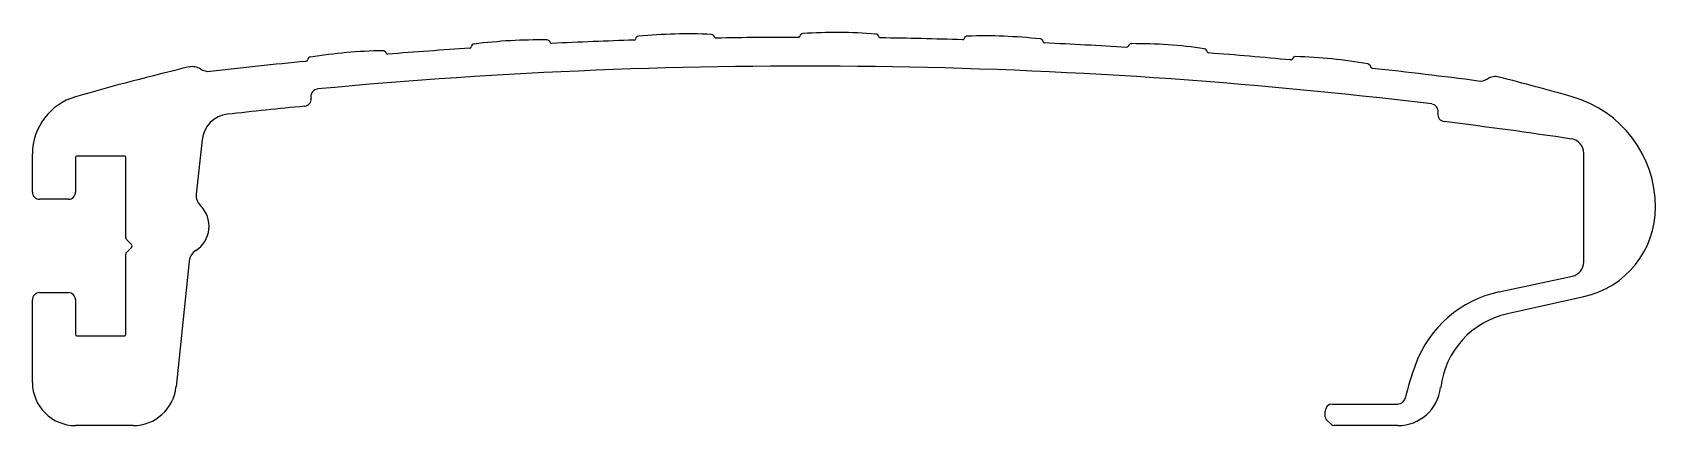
# Model space of a CAD drawing. Extents: x 1514 to 1627, y 2356 to 2383.
import ezdxf

# ---------------------------------------------------------------- set-up
doc = ezdxf.new("R2010")
doc.units = 0
doc.layers.get('0').update_dxf_attribs({"linetype": 'CONTINUOUS'})

msp = doc.modelspace()

# ---------------------------------------------------------------- linework, layer by layer
for p, q in [((1533.29, 2378.9), (1533.3, 2378.8)), ((1611.76, 2377.74), (1611.77, 2377.84)), ((1525.71, 2375.91), (1525.31, 2372.13)), ((1513.9, 2372.27), (1513.9, 2374.93)), ((1516.9, 2374.67), (1516.9, 2372.27)), ((1520.3, 2374.77), (1517, 2374.77)), ((1520.4, 2369.09), (1520.4, 2374.67)), ((1621.91, 2367.42), (1621.91, 2374.98)), ((1516.4, 2371.77), (1514.4, 2371.77)), ((1520.8, 2368.63), (1520.45, 2368.98)), ((1520.4, 2362.37), (1520.4, 2367.96)), ((1520.45, 2368.07), (1520.8, 2368.42)), ((1524.82, 2367.46), (1523.9, 2358.71)), ((1616.02, 2365.32), (1621.12, 2366.42)), ((1513.9, 2359.02), (1513.9, 2364.77)), ((1514.4, 2365.27), (1516.4, 2365.27)), ((1516.9, 2364.77), (1516.9, 2362.37)), ((1621.92, 2364.99), (1616.6, 2363.8)), ((1517, 2362.27), (1520.3, 2362.27)), ((1604.41, 2357.52), (1608.97, 2357.52)), ((1603.91, 2356.63), (1603.91, 2357.02)), ((1604.34, 2356.1), (1603.98, 2356.45)), ((1520.91, 2356.02), (1516.9, 2356.02)), ((1608.97, 2356.02), (1604.51, 2356.02))]:
    msp.add_line(p, q)
msp.add_polyline3d([(1611.34, 2378.4, 0), (1611.34, 2378.4, 0), (1611.34, 2378.4, 0), (1611.34, 2378.4, 0), (1611.34, 2378.4, 0), (1611.34, 2378.4, 0), (1611.34, 2378.4, 0), (1611.34, 2378.4, 0), (1611.34, 2378.4, 0), (1611.34, 2378.4, 0), (1611.34, 2378.4, 0), (1611.34, 2378.4, 0), (1611.34, 2378.4, 0), (1611.34, 2378.4, 0), (1611.33, 2378.4, 0), (1611.33, 2378.4, 0), (1611.33, 2378.4, 0), (1611.33, 2378.4, 0), (1611.33, 2378.4, 0), (1611.33, 2378.4, 0), (1611.33, 2378.4, 0), (1611.33, 2378.4, 0), (1611.33, 2378.4, 0), (1611.33, 2378.4, 0), (1611.33, 2378.4, 0), (1611.33, 2378.4, 0), (1611.33, 2378.4, 0), (1611.33, 2378.4, 0), (1611.33, 2378.4, 0), (1611.33, 2378.4, 0), (1611.33, 2378.4, 0), (1611.33, 2378.4, 0), (1611.33, 2378.4, 0), (1611.33, 2378.4, 0), (1611.33, 2378.4, 0), (1611.33, 2378.4, 0), (1611.33, 2378.4, 0), (1611.33, 2378.4, 0), (1611.33, 2378.4, 0), (1611.33, 2378.4, 0), (1611.33, 2378.4, 0), (1611.33, 2378.4, 0), (1611.33, 2378.4, 0), (1611.33, 2378.4, 0), (1611.33, 2378.4, 0), (1611.33, 2378.4, 0), (1611.33, 2378.4, 0), (1611.33, 2378.4, 0), (1611.33, 2378.4, 0), (1611.33, 2378.4, 0), (1611.33, 2378.4, 0), (1611.33, 2378.4, 0), (1611.33, 2378.4, 0), (1611.33, 2378.4, 0), (1611.33, 2378.4, 0), (1611.33, 2378.4, 0), (1611.33, 2378.4, 0), (1611.33, 2378.4, 0), (1611.33, 2378.4, 0), (1611.33, 2378.4, 0), (1611.33, 2378.4, 0), (1611.33, 2378.4, 0), (1611.33, 2378.4, 0), (1611.33, 2378.4, 0), (1611.33, 2378.4, 0), (1611.33, 2378.4, 0), (1611.33, 2378.4, 0), (1611.33, 2378.4, 0), (1611.33, 2378.4, 0), (1611.33, 2378.4, 0), (1611.33, 2378.4, 0), (1611.33, 2378.4, 0), (1611.33, 2378.4, 0), (1611.33, 2378.4, 0), (1611.33, 2378.4, 0), (1611.33, 2378.4, 0), (1611.33, 2378.4, 0), (1611.33, 2378.4, 0), (1611.33, 2378.4, 0), (1611.33, 2378.4, 0), (1611.33, 2378.4, 0), (1611.33, 2378.4, 0), (1611.33, 2378.4, 0), (1611.33, 2378.4, 0), (1611.33, 2378.4, 0), (1611.33, 2378.4, 0), (1611.33, 2378.4, 0), (1611.33, 2378.4, 0), (1611.33, 2378.4, 0), (1611.33, 2378.4, 0), (1611.33, 2378.4, 0), (1611.33, 2378.4, 0), (1611.33, 2378.4, 0), (1611.33, 2378.4, 0), (1611.33, 2378.4, 0), (1611.33, 2378.4, 0), (1611.33, 2378.4, 0), (1611.33, 2378.4, 0), (1611.33, 2378.4, 0), (1611.33, 2378.4, 0), (1611.33, 2378.4, 0), (1611.33, 2378.4, 0), (1611.33, 2378.4, 0), (1611.33, 2378.4, 0), (1611.33, 2378.4, 0), (1611.33, 2378.4, 0), (1611.33, 2378.4, 0), (1611.33, 2378.4, 0), (1611.33, 2378.4, 0), (1611.33, 2378.4, 0), (1611.33, 2378.4, 0), (1611.33, 2378.4, 0), (1611.33, 2378.4, 0), (1611.33, 2378.4, 0), (1611.33, 2378.4, 0), (1611.33, 2378.4, 0), (1611.33, 2378.4, 0), (1611.33, 2378.4, 0), (1611.33, 2378.4, 0), (1611.33, 2378.4, 0), (1611.33, 2378.4, 0), (1611.33, 2378.4, 0), (1611.33, 2378.4, 0), (1611.33, 2378.4, 0), (1611.33, 2378.4, 0), (1611.33, 2378.4, 0), (1611.33, 2378.4, 0), (1611.33, 2378.4, 0)])
for centre, radius, start, end in [((1569.85, 2348.59), 34.79, 85.4544, 93.7933), ((1567.71, 2018.52), 364.51, 93.6728, 94.5749), ((1544.35, 2382.39), 0.1, 273.6779, 349.9704), ((1544.7, 2382.33), 0.25, 97.3932, 169.9704), ((1549.14, 2348.07), 34.79, 89.0548, 97.3932), ((1549.71, 2382.61), 0.25, 16.4761, 89.0548), ((1550.05, 2382.71), 0.1, 196.4761, 272.7612), ((1567.69, 2018.94), 364.1, 91.8725, 92.7756), ((1555.79, 2382.94), 0.1, 271.8666, 348.1723), ((1556.13, 2382.87), 0.25, 95.5933, 168.1723), ((1559.5, 2348.49), 34.79, 87.2546, 95.5933), ((1561.15, 2382.99), 0.25, 14.6732, 87.2546), ((1561.49, 2383.08), 0.1, 194.6732, 270.9729), ((1567.69, 2018.87), 364.17, 90.0726, 90.9756), ((1567.23, 2383.14), 0.1, 270.0573, 346.375), ((1567.57, 2383.05), 0.25, 93.7933, 166.375), ((1572.59, 2383.02), 0.25, 12.8749, 85.4544), ((1572.93, 2383.1), 0.1, 192.8749, 269.1716), ((1567.69, 2018.73), 364.31, 88.2727, 89.1753), ((1578.67, 2382.97), 0.1, 268.281, 344.5724), ((1579.01, 2382.88), 0.25, 91.9931, 164.5724), ((1580.21, 2348.35), 34.79, 83.6548, 91.9931), ((1584.03, 2382.69), 0.25, 11.0769, 83.6548), ((1584.37, 2382.75), 0.1, 191.0769, 267.3676), ((1567.68, 2018.73), 364.3, 86.4726, 87.3753), ((1590.1, 2382.45), 0.1, 266.4721, 342.7727), ((1590.44, 2382.34), 0.25, 90.1931, 162.7727), ((1590.56, 2347.8), 34.8, 81.8548, 90.1931), ((1567.7, 2018.77), 364.26, 95.4726, 96.5314), ((1532.95, 2381.48), 0.1, 275.4793, 351.773), ((1533.29, 2381.43), 0.25, 99.1929, 171.773), ((1538.81, 2347.32), 34.79, 90.8546, 99.1929), ((1538.3, 2381.86), 0.25, 18.2792, 90.8546), ((1538.63, 2381.97), 0.1, 198.2792, 274.5706), ((1595.45, 2381.99), 0.25, 9.2747, 81.8548), ((1595.8, 2382.05), 0.1, 189.2747, 265.5744), ((1567.68, 2018.68), 364.36, 84.6727, 85.5751), ((1601.52, 2381.56), 0.1, 264.6623, 340.9736), ((1601.85, 2381.45), 0.25, 88.393, 160.9736), ((1600.88, 2346.92), 34.79, 80.0547, 88.393), ((1606.84, 2380.94), 0.25, 7.4742, 80.0547), ((1569, 2196.14), 190.05, 103.4461, 105.9102), ((1525.04, 2380), 1, 56.2848, 103.4449), ((1526.15, 2381.67), 1, 236.285, 276.5296), ((1567.69, 2018.83), 362.21, 83.0793, 95.3775), ((1607.19, 2380.99), 0.1, 187.4742, 263.774), ((1567.69, 2018.8), 364.23, 82.6053, 83.7754), ((1614.69, 2381), 1, 262.6039, 302.3369), ((1615.76, 2379.31), 1, 75.6768, 122.3404), ((1569.02, 2196.2), 189.98, 74.0844, 75.6783), ((1518.03, 2374.93), 4.13, 105.9102, 180.0002), ((1533.79, 2378.94), 0.5, 95.4182, 185.4165), ((1618.92, 2371.22), 7.99, 0, 74.0849), ((1567.68, 2018.89), 361.04, 95.536, 96.3947), ((1532.81, 2378.75), 0.5, 275.5368, 5.4548), ((1611.27, 2377.9), 0.5, 353.0003, 82.9978), ((1612.25, 2377.68), 0.5, 172.9988, 262.922), ((1527.7, 2375.7), 2, 96.4081, 173.9996), ((1567.68, 2018.79), 361.14, 81.5009, 82.9206), ((1620.91, 2374.98), 1, 0.0007, 81.4919), ((1517, 2374.67), 0.1, 90.0009, 180.0092), ((1520.3, 2374.67), 0.1, 359.9908, 89.9991), ((1514.4, 2372.27), 0.5, 179.999, 270.001), ((1516.4, 2372.27), 0.5, 269.999, 0.001), ((1526.3, 2372.03), 1, 173.9999, 225.5359), ((1524.2, 2369.89), 2, 302.465, 45.5351), ((1620.53, 2371.22), 6.38, 282.581, 359.9999), ((1520.55, 2369.09), 0.15, 180.0029, 225.0025), ((1520.55, 2367.96), 0.15, 134.9991, 180.0022), ((1520.69, 2368.52), 0.15, 314.9986, 45.0014), ((1525.81, 2367.36), 1, 122.4644, 173.9997), ((1620.91, 2367.4), 1, 282.1892, 0.0119), ((1620.96, 2367.42), 0.954, 358.481, 0.0196), ((1617.7, 2357.5), 8, 102.178, 159.6708), ((1514.4, 2364.77), 0.5, 89.9986, 179.9994), ((1516.4, 2364.77), 0.5, 0.0006, 90.0014), ((1617.91, 2357.95), 6, 102.581, 173.1364), ((1517, 2362.37), 0.1, 179.9973, 269.9926), ((1520.3, 2362.37), 0.1, 270.0074, 0.0027), ((1630.14, 2352.89), 21.26, 159.6715, 166.3382), ((1516.9, 2359.02), 3, 180, 270), ((1520.91, 2359.02), 3, 269.9998, 354), ((1608.97, 2359.02), 3, 270.0001, 353.1358), ((1604.41, 2357.02), 0.5, 90.0002, 179.9998), ((1608.97, 2359.07), 1.55, 270.0186, 271.0237), ((1608.99, 2358.03), 0.502, 271.217, 346.9015), ((1604.16, 2356.63), 0.25, 180, 225.0011), ((1604.51, 2356.27), 0.25, 225.0011, 270)]:
    msp.add_arc(centre, radius, start, end)

doc.saveas('drawing.dxf')
